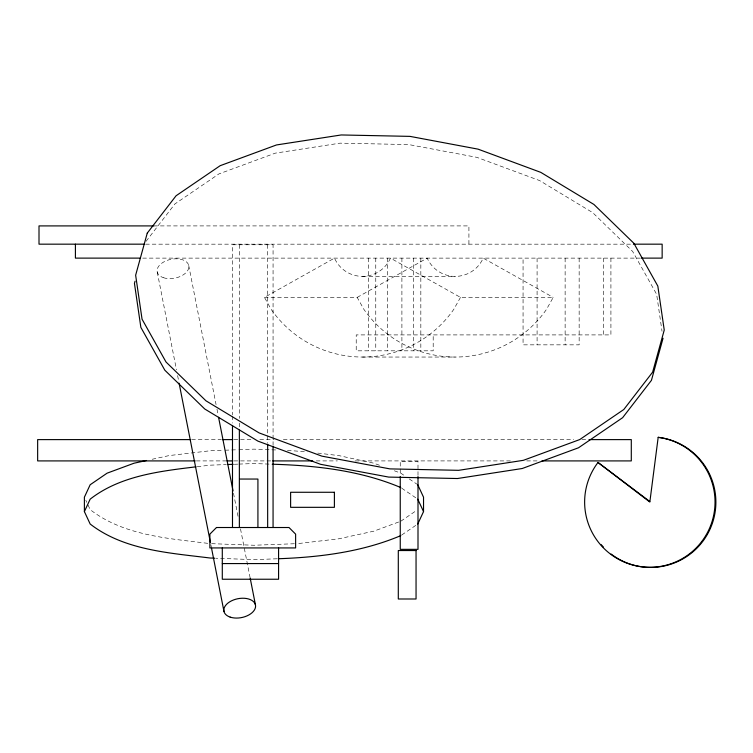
<?xml version="1.0" encoding="UTF-8"?>
<svg xmlns="http://www.w3.org/2000/svg" width="753" height="753" viewBox="0 0 753 753"><rect width="100%" height="100%" fill="white"/><g stroke="black" fill="none" stroke-linecap="round" stroke-linejoin="round"><path stroke-width="0.56" stroke-dasharray="3.77 2.82" d="M460.488 297.388L453.814 309.295A111.246 111.246 0 0 1 271.127 309.295L264.454 297.388L334.483 258.119A30.581 30.581 0 0 0 390.459 258.119L460.488 297.388L553.21 297.388L546.546 309.295A111.246 111.246 0 0 1 363.85 309.295L357.186 297.388L264.454 297.388M146.054 241.327L174.884 203.969L218.963 173.896L275.287 153.151L340.036 143.155L408.785 144.576L476.847 157.339L539.59 180.56L592.733 212.657L632.652 251.446L656.635 294.282L662.028 331.301M400.812 521.217L416.814 510.27M401.754 534.978L416.814 524.672M357.186 297.388L427.205 258.119A30.581 30.581 0 0 0 483.191 258.119L553.21 297.388M398.657 522.017L373.865 531.166L338.746 538.809L297.849 543.61M152.181 459.264L169.171 455.574L210.068 450.774L223.933 450.256M197.22 466.681L210.068 465.175L226.239 464.573M225.091 450.209L237.788 449.739M238.946 449.692L253.959 449.136L278.215 450.04M234.324 464.272L237.788 464.14M238.946 464.093L253.959 463.537L272.435 464.224M294.385 543.741L253.959 545.247L210.068 543.61M277.057 558.782L253.959 559.648L215.847 558.227M153.8 225.909L468.921 225.909L468.921 244.17M145.593 244.17L631.052 244.17M142.694 258.119L640.427 258.119M362.475 276.379L455.198 276.379M362.475 357.044L455.198 357.044M191.648 439.611L221.034 439.611M233.967 439.611L252.773 439.611M259.832 439.611L273.932 439.611M283.335 439.611L573.701 439.611M581.928 439.611L587.801 439.611M196.345 460.911L225.74 460.911M233.967 460.911L271.579 460.911M316.251 460.911L337.41 460.911M355.049 460.911L511.391 460.911M526.676 460.911L538.433 460.911M287.458 450.388L307.196 451.866M317.71 453.099L338.746 455.574L373.865 463.208L381.413 465.994M207.734 543.337C167.524 538.357 123.36 535.383 90.172 509.63L87.282 503.409M394.346 470.776L400.812 473.166L405.519 476.385M409.284 478.955L416.814 484.104M401.754 488.208L416.814 498.505M85.833 500.303L86.802 502.373M188.702 265.385L216.073 404.615M216.977 409.218L218.106 414.969M233.496 493.215L238.24 517.377M240.508 528.879L250.231 578.36M157.245 272.049L176.475 369.855M177.604 375.606L178.969 382.505M210.859 544.748L211.311 547.045M610.918 258.119L610.918 334.906L356.216 334.906L356.216 350.823L433.191 350.823L433.191 334.906M603.718 258.119L603.718 334.906M579.151 258.185L579.151 344.846L523.062 344.846L523.062 258.185M565.126 258.185L565.126 344.846M537.087 258.185L537.087 344.846M420.833 258.119L420.833 350.823M418 475.369L418 461.278L400.248 461.278L400.248 475.369M413.632 258.119L413.632 350.823M401.904 258.119L401.904 350.823M387.503 258.119L387.503 350.823M375.766 258.119L375.766 350.823M368.575 258.119L368.575 350.823M273.066 445.39L273.066 244.763L232.489 244.763L232.489 414.884M267.663 244.763L267.663 443.037M239.36 244.763L239.36 418.404M239.36 423.101L239.36 427.789M232.489 416.061L232.489 423.101M163.439 277.688A16.077 9.61 -11.1 0 0 188.749 267.917A16.077 9.61 -11.1 0 0 166.742 260.547A16.077 9.61 -11.1 0 0 163.439 277.688"/><path stroke-width="1.13" d="M658.178 437.333L649.83 502.053L598.004 462.474A65.247 65.2 -82.4 0 0 619.87 560.006A65.247 65.2 -82.4 0 0 712.065 521.5A65.247 65.2 -82.4 0 0 658.178 437.333L659.035 437.455A65.247 65.2 -82.4 0 1 710.983 526.968A65.247 65.2 -82.4 0 1 611.125 554.039M135.06 281.208L134.448 283.429L140.858 327.386L164.841 370.222L204.769 409.011L257.903 441.107L320.646 464.328L388.708 477.091L457.457 478.522L522.206 468.517L578.53 447.771L622.618 417.699L651.439 380.34L663.045 338.248M214.69 558.18L210.068 558.011C169.133 552.881 124.029 550.255 90.172 524.032L84.392 511.588L90.172 499.154C120.056 475.802 159.523 471.246 196.053 466.822M417.755 524.032L423.534 511.588L423.534 497.187L417.755 484.753M400.812 535.618C362.155 551.94 319.865 557.267 278.215 558.745M146.515 460.497L134.053 463.208L107.105 473.166L90.172 484.753L84.392 497.187L84.392 511.588M227.397 464.526L233.176 464.309M153.8 225.909L39.005 225.909L39.005 244.17L144.416 244.17M633.395 244.17L662.151 244.17L662.151 258.119L641.603 258.119M140.359 258.119L75.413 258.119L75.413 244.17M190.471 439.611L37.65 439.611L37.65 460.911L195.178 460.911M222.21 439.611L232.79 439.611M588.978 439.611L631.296 439.611L631.296 460.911L541.962 460.911M226.917 460.911L232.79 460.911M272.755 460.911L312.73 460.911M240.169 479.049L257.921 479.049L257.921 527.514M222.295 563.573L278.582 563.573M272.435 464.224C315.996 465.476 360.358 470.484 400.812 487.567M598.004 462.474L649.764 501.46M417.755 499.154L423.534 511.588M218.558 417.275L233.044 490.909M250.231 578.36L255.436 604.819M179.195 383.654L210.407 542.442M211.537 548.193L223.98 611.483M418 476.536L418 549.351L400.248 549.351L400.248 476.536M278.582 547.902L278.582 579.236L222.295 579.236L222.295 547.902M273.066 446.557L273.066 527.514M267.663 444.214L267.663 527.514M239.36 430.132L239.36 527.514M232.489 425.445L232.489 527.514M603.501 547.205A65.247 65.2 -82.4 0 1 601.205 544.664M147.249 233.129L135.644 275.231L142.053 319.187L166.037 362.024L205.964 400.812L259.098 432.909L321.842 456.13L389.903 468.893L458.652 470.324L523.401 460.318L579.725 439.573L623.813 409.5L652.635 372.142L664.24 330.049L657.83 286.084L633.847 243.247L593.919 204.458L540.786 172.362L478.042 149.141L409.98 136.378L341.231 134.956L276.483 144.953L220.158 165.698L176.07 195.771L147.249 233.129M216.478 527.514L209.871 534.131L209.871 547.93L295.618 547.93L295.618 534.131L289.001 527.514L216.478 527.514M334.398 492.274L290.62 492.274L290.62 507.324L334.398 507.324L334.398 492.274M416.051 550.537L398.299 550.537L398.299 598.993L416.051 598.993L416.051 550.537M230.173 617.121A16.077 9.61 -11.1 0 0 255.474 607.36A16.077 9.61 -11.1 0 0 233.477 599.981A16.077 9.61 -11.1 0 0 230.173 617.121"/></g></svg>
